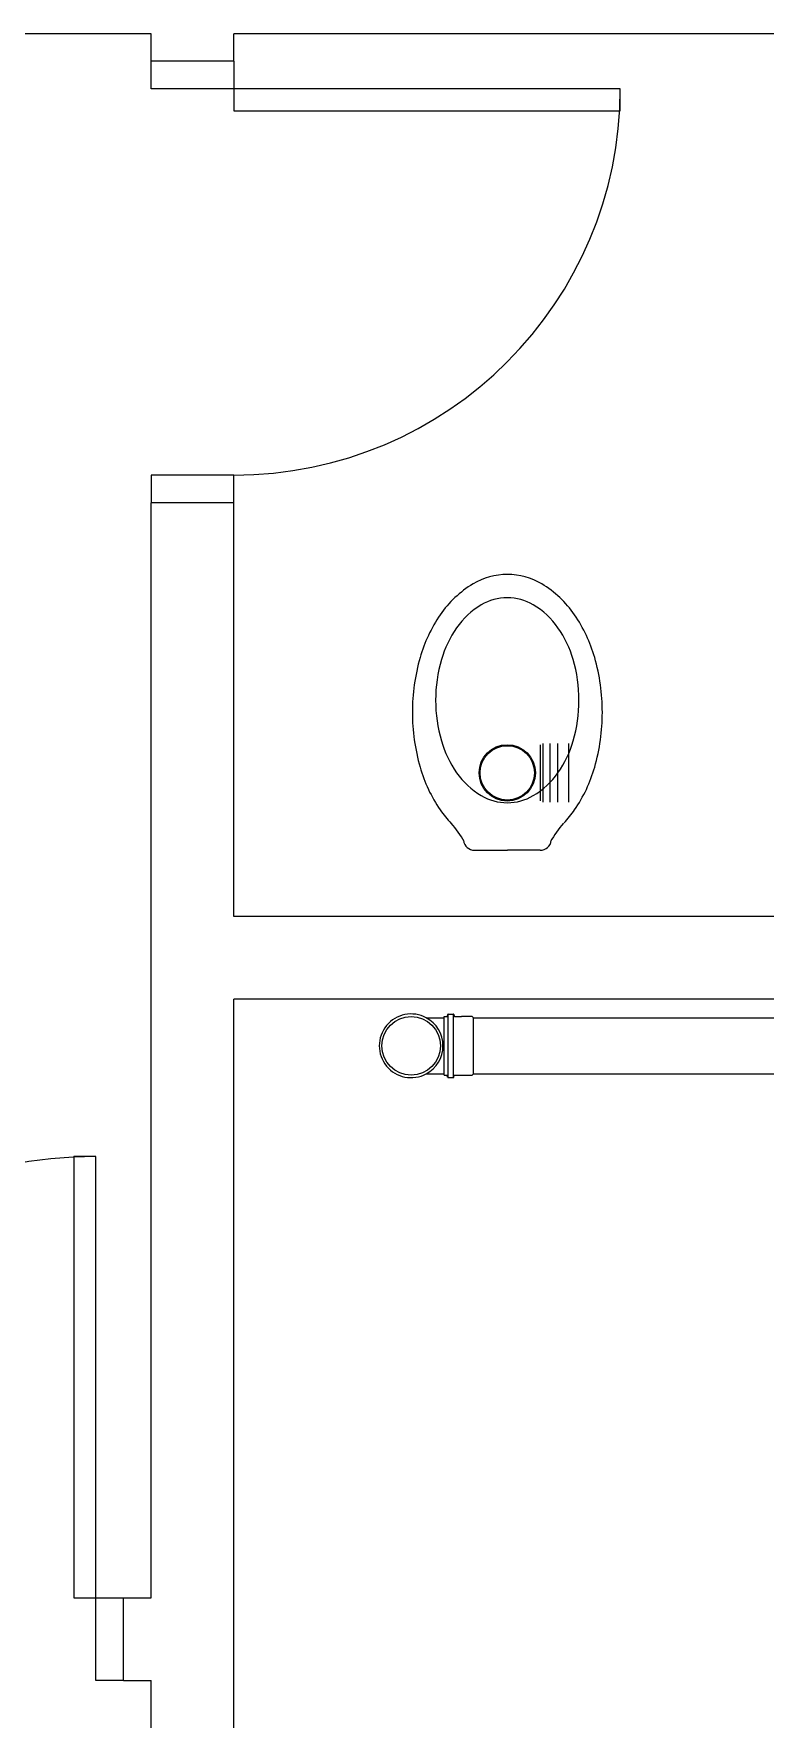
# Model space of a CAD drawing. Extents: x 241 to 398, y 106 to 179.
# Drawn here: x 250.682 to 252.008, y 117.802 to 120.857 of the extents above; entities that cross this region are included whole.
import ezdxf

# ---------------------------------------------------------------- set-up
doc = ezdxf.new("R2010")
doc.units = 0
doc.layers.get('0').update_dxf_attribs({"linetype": 'CONTINUOUS'})
for name, color, linetype in [('ALVVISTA', 8, 'CONTINUOUS'), ('TIGRECAD', 2, 'CONTINUOUS'), ('TINTERNO', 7, 'CONTINUOUS')]:
    doc.layers.add(name, color=color, linetype=linetype)

msp = doc.modelspace()

# ---------------------------------------------------------------- linework, layer by layer
for p, q in [((251.4771, 119.0755, -3.35), (251.4574, 119.0755, -3.35)), ((251.4574, 118.9695, -3.35), (251.4771, 118.9695, -3.35))]:
    msp.add_line(p, q)
at = {"layer": 'ALVVISTA'}
for p, q in [((250.8952, 120.8569, -3.35), (247.3452, 120.8569, -3.35)), ((250.8952, 120.8069, -3.35), (250.8952, 120.8569, -3.35)), ((253.0452, 120.8569, -3.35), (251.0452, 120.8569, -3.35)), ((251.0452, 120.8069, -3.35), (251.0452, 120.8569, -3.35)), ((251.0452, 120.8069, -3.35), (250.8952, 120.8069, -3.35)), ((250.8952, 120.7569, -3.35), (250.8952, 120.8069, -3.35)), ((251.0452, 120.8069, -3.35), (251.0452, 120.7569, -3.35)), ((251.0452, 120.7569, -3.35), (250.8952, 120.7569, -3.35)), ((251.7452, 120.7569, -3.35), (251.0452, 120.7569, -3.35)), ((251.0452, 120.7569, -3.35), (251.0452, 120.7169, -3.35)), ((251.7452, 120.7169, -3.35), (251.7452, 120.7569, -3.35)), ((251.0452, 120.7169, -3.35), (251.7452, 120.7169, -3.35)), ((251.0452, 120.0569, -3.35), (250.8952, 120.0569, -3.35)), ((250.8952, 120.0569, -3.35), (250.8952, 120.0069, -3.35)), ((251.0452, 120.0069, -3.35), (251.0452, 120.0569, -3.35)), ((250.8952, 119.1819, -3.35), (250.8952, 120.0069, -3.35)), ((251.0452, 120.0069, -3.35), (250.8952, 120.0069, -3.35)), ((251.0452, 119.2569, -3.35), (251.0452, 120.0069, -3.35)), ((251.481, 119.3769, -3.35), (251.5406, 119.3769, -3.35)), ((251.6002, 119.3769, -3.35), (251.5406, 119.3769, -3.35)), ((253.0452, 119.2569, -3.35), (251.0452, 119.2569, -3.35)), ((250.8952, 118.0219, -3.35), (250.8952, 119.1819, -3.35)), ((253.0452, 119.1069, -3.35), (251.0452, 119.1069, -3.35)), ((251.0452, 117.9469, -3.35), (251.0452, 119.1069, -3.35)), ((250.7552, 118.8219, -3.35), (250.7552, 118.0219, -3.35)), ((250.7952, 118.8219, -3.35), (250.7552, 118.8219, -3.35)), ((250.7952, 118.0219, -3.35), (250.7952, 118.8219, -3.35)), ((250.7552, 118.0219, -3.35), (250.7952, 118.0219, -3.35)), ((250.7952, 117.8719, -3.35), (250.7952, 118.0219, -3.35)), ((250.7952, 118.0219, -3.35), (250.8452, 118.0219, -3.35)), ((250.8452, 117.8719, -3.35), (250.8452, 118.0219, -3.35)), ((250.8452, 118.0219, -3.35), (250.8952, 118.0219, -3.35)), ((251.0452, 115.9869, -3.35), (251.0452, 117.9469, -3.35)), ((250.8452, 117.8719, -3.35), (250.7952, 117.8719, -3.35)), ((250.8452, 117.8719, -3.35), (250.8952, 117.8719, -3.35)), ((250.8952, 115.9869, -3.35), (250.8952, 117.8719, -3.35))]:
    msp.add_line(p, q, dxfattribs=at)
msp.add_circle((251.5404, 119.5172, -3.35), 0.0493, dxfattribs=at)
for centre, radius, start, end in [((251.0452, 120.7569, -3.35), 0.7, 270, 0), ((251.5779, 119.6942, -3.35), 0.1931, 121.0345, 145.4554), ((251.5406, 119.7562, -3.35), 0.1207, 90, 121.0345), ((251.5406, 119.7562, -3.35), 0.1207, 58.9655, 90), ((251.5033, 119.6942, -3.35), 0.1931, 34.5446, 58.9655), ((251.567, 119.6974, -3.35), 0.1445, 120.646, 145.042), ((251.5404, 119.7422, -3.35), 0.0924, 90, 120.646), ((251.5404, 119.7422, -3.35), 0.0924, 59.354, 90), ((251.5139, 119.6974, -3.35), 0.1445, 34.958, 59.354), ((251.637, 119.6535, -3.35), 0.2648, 145.4554, 164.0842), ((251.4442, 119.6535, -3.35), 0.2648, 15.9158, 34.5446), ((251.609, 119.668, -3.35), 0.1957, 145.042, 163.8499), ((251.4719, 119.668, -3.35), 0.1957, 16.1501, 34.958), ((251.7304, 119.6269, -3.35), 0.3619, 164.0842, 180), ((251.3508, 119.6269, -3.35), 0.3619, 0, 15.9158), ((251.6754, 119.6488, -3.35), 0.2648, 163.8499, 180), ((251.4055, 119.6488, -3.35), 0.2648, 360, 16.1501), ((251.6754, 119.6488, -3.35), 0.2648, 180, 196.1501), ((251.4055, 119.6488, -3.35), 0.2648, 343.8499, 0), ((251.7304, 119.6269, -3.35), 0.3619, 180, 195.9158), ((251.3508, 119.6269, -3.35), 0.3619, 344.0842, 360), ((251.609, 119.6296, -3.35), 0.1957, 196.1501, 214.958), ((251.4719, 119.6296, -3.35), 0.1957, 325.042, 343.8499), ((251.637, 119.6002, -3.35), 0.2648, 195.9158, 214.5446), ((251.567, 119.6002, -3.35), 0.1445, 214.958, 239.354), ((251.5139, 119.6002, -3.35), 0.1445, 300.646, 325.042), ((251.4442, 119.6002, -3.35), 0.2648, 325.4554, 344.0842), ((251.5404, 119.5554, -3.35), 0.0924, 239.354, 270), ((251.5404, 119.5554, -3.35), 0.0924, 270, 300.646), ((251.5779, 119.5596, -3.35), 0.1931, 214.5446, 223.8996), ((251.323, 119.3189, -3.35), 0.1576, 27.8937, 42.6874), ((251.7582, 119.3189, -3.35), 0.1576, 137.3126, 152.1063), ((251.5033, 119.5596, -3.35), 0.1931, 316.435, 325.4554), ((251.481, 119.3969, -3.35), 0.02, 186.211, 270), ((251.6002, 119.3969, -3.35), 0.02, 270, 353.789), ((250.7952, 118.0219, -3.35), 0.8, 90, 180)]:
    msp.add_arc(centre, radius, start, end, dxfattribs=at)
at = {"layer": 'TIGRECAD'}
for p, q in [((251.3935, 119.0733, -3.35), (251.4262, 119.0733, -3.35)), ((251.4262, 118.9692, -3.35), (251.4262, 119.0757, -3.35)), ((251.4262, 119.0757, -3.35), (251.4307, 119.0757, -3.35)), ((251.4324, 119.0794, -3.35), (251.4316, 119.0765, -3.35)), ((251.4334, 119.0801, -3.35), (251.4428, 119.0801, -3.35)), ((251.4334, 118.9658, -3.35), (251.4334, 119.0791, -3.35)), ((251.4428, 118.9658, -3.35), (251.4428, 119.0791, -3.35)), ((251.4438, 119.0792, -3.35), (251.4441, 119.0766, -3.35)), ((251.4451, 119.0757, -3.35), (251.4571, 119.0757, -3.35)), ((251.4571, 119.0757, -3.35), (251.4574, 119.0755, -3.35)), ((251.4771, 119.0755, -3.35), (251.4793, 119.0733, -3.35)), ((251.4793, 119.0733, -3.35), (252.7365, 119.0733, -3.35)), ((251.4793, 118.9717, -3.35), (251.4793, 119.0733, -3.35)), ((251.3935, 118.9717, -3.35), (251.4262, 118.9717, -3.35)), ((251.4262, 118.9692, -3.35), (251.4307, 118.9692, -3.35)), ((251.4324, 118.9656, -3.35), (251.4316, 118.9685, -3.35)), ((251.4334, 118.9648, -3.35), (251.4428, 118.9648, -3.35)), ((251.4438, 118.9657, -3.35), (251.4441, 118.9683, -3.35)), ((251.4451, 118.9692, -3.35), (251.4571, 118.9692, -3.35)), ((251.4571, 118.9692, -3.35), (251.4574, 118.9695, -3.35)), ((251.4771, 118.9695, -3.35), (251.4793, 118.9717, -3.35)), ((251.4793, 118.9717, -3.35), (252.7365, 118.9717, -3.35))]:
    msp.add_line(p, q, dxfattribs=at)
msp.add_circle((251.3662, 119.0225, -3.35), 0.0532, dxfattribs=at)
for centre, radius, start, end in [((251.3662, 119.0225, -3.35), 0.0577, 61.785, 298.215), ((251.3662, 119.0225, -3.35), 0.0577, 298.215, 61.785), ((251.4307, 119.0767, -3.35), 0.001, 270, 345), ((251.4334, 119.0791, -3.35), 0.001, 90, 165), ((251.4428, 119.0791, -3.35), 0.001, 5, 90), ((251.4451, 119.0767, -3.35), 0.001, 185, 270), ((251.4307, 118.9682, -3.35), 0.001, 15, 90), ((251.4334, 118.9658, -3.35), 0.001, 195, 270), ((251.4428, 118.9658, -3.35), 0.001, 270, 355), ((251.4451, 118.9682, -3.35), 0.001, 90, 175)]:
    msp.add_arc(centre, radius, start, end, dxfattribs=at)
at = {"layer": 'TINTERNO'}
for p, q in [((251.6004, 119.4664, -3.35), (251.6004, 119.568, -3.35)), ((251.6057, 119.464, -3.35), (251.6057, 119.5705, -3.35)), ((251.6184, 119.464, -3.35), (251.6184, 119.5705, -3.35)), ((251.6314, 119.5705, -3.35), (251.6314, 119.464, -3.35)), ((251.6316, 119.5702, -3.35), (251.6316, 119.4643, -3.35)), ((251.6514, 119.5702, -3.35), (251.6514, 119.4643, -3.35))]:
    msp.add_line(p, q, dxfattribs=at)
msp.add_circle((251.5404, 119.5172, -3.35), 0.051, dxfattribs=at)

doc.saveas('drawing.dxf')
